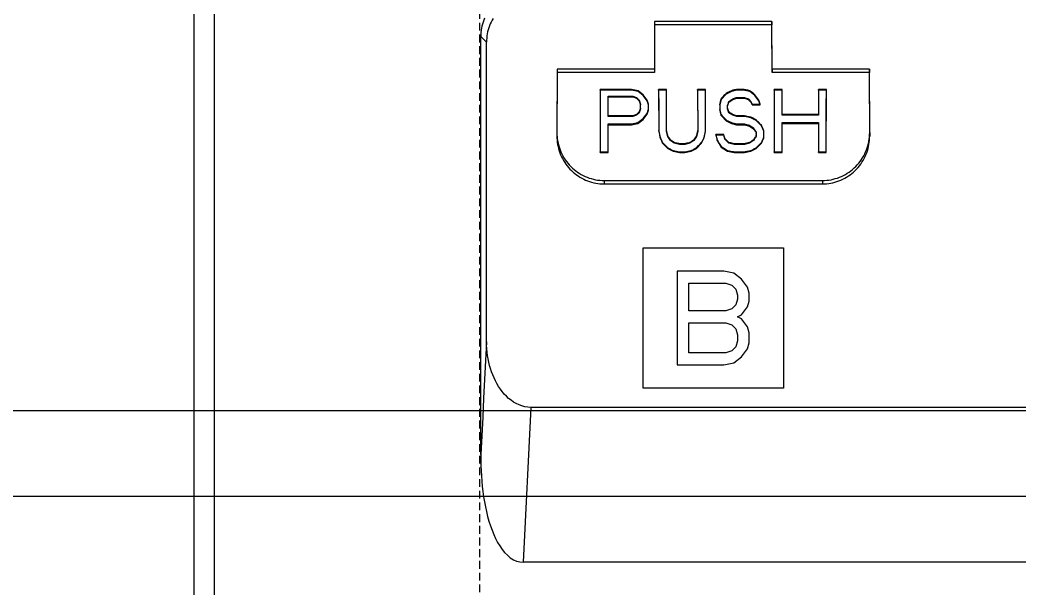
# Model space of a CAD drawing. Extents: x 0 to 226, y 0 to 690.
# Drawn here: x 83.5 to 147.6, y 407.8 to 444.2 of the extents above; entities that cross this region are included whole.
import ezdxf

# ---------------------------------------------------------------- set-up
doc = ezdxf.new("R2010")
doc.units = 0
doc.linetypes.add('DASHED', pattern=[0.75, 0.5, -0.25])
doc.layers.add('-15N-THT. THIẾT BỊ ĐÓNG MỞ', color=40, linetype='CONTINUOUS')

# ---------------------------------------------------------------- blocks, each defined once
blk = doc.blocks.new('06 - N - SC VSD ATV630D30~D45N4')
at = {"layer": '-15N-THT. THIẾT BỊ ĐÓNG MỞ', "color": 6, "linetype": 'DASHED'}
blk.add_line((0, 344.65), (0, -344.65), dxfattribs=at)
at = {"layer": '-15N-THT. THIẾT BỊ ĐÓNG MỞ'}
for p, q in [((-17, 34.535), (-17, 159.594)), ((-18.333, 122.091), (-18.333, 43.091)), ((0.223, 99.448), (0.185, 99.319)), ((0.267, 99.575), (0.223, 99.448)), ((0.316, 99.7), (0.267, 99.575)), ((0.743, 99.453), (0.687, 99.331)), ((0.804, 99.573), (0.743, 99.453)), ((0.87, 99.689), (0.804, 99.573)), ((11.234, 99.491), (11.23, 96.438)), ((11.234, 99.491), (11.234, 99.273)), ((18.766, 99.491), (11.234, 99.491)), ((18.766, 99.491), (18.766, 99.273)), ((18.77, 96.438), (18.766, 99.491)), ((0.091, 98.791), (0.082, 98.657)), ((0.105, 98.924), (0.091, 98.791)), ((0.126, 99.057), (0.105, 98.924)), ((0.152, 99.189), (0.126, 99.057)), ((0.185, 99.319), (0.152, 99.189)), ((0.521, 98.822), (0.494, 98.691)), ((0.554, 98.952), (0.521, 98.822)), ((0.593, 99.08), (0.554, 98.952)), ((0.637, 99.207), (0.593, 99.08)), ((0.687, 99.331), (0.637, 99.207)), ((11.234, 99.273), (11.23, 96.22)), ((18.766, 99.273), (11.234, 99.273)), ((18.77, 96.22), (18.766, 99.273)), ((0.082, 98.657), (0.08, 98.523)), ((0.445, 98.157), (0.08, 98.523)), ((0.08, 71.719), (0.08, 98.523)), ((0.448, 98.291), (0.445, 98.157)), ((0.445, 78.949), (0.445, 98.157)), ((0.458, 98.425), (0.448, 98.291)), ((0.473, 98.559), (0.458, 98.425)), ((0.494, 98.691), (0.473, 98.559)), ((4.979, 96.438), (4.964, 92.372)), ((4.979, 96.22), (4.964, 92.154)), ((11.23, 96.438), (4.979, 96.438)), ((4.979, 96.438), (4.979, 96.22)), ((11.23, 96.22), (4.979, 96.22)), ((11.23, 96.438), (11.23, 96.22)), ((25.021, 96.438), (18.77, 96.438)), ((18.77, 96.438), (18.77, 96.22)), ((25.021, 96.22), (18.77, 96.22)), ((25.036, 92.372), (25.021, 96.438)), ((25.021, 96.438), (25.021, 96.22)), ((25.036, 92.154), (25.021, 96.22)), ((9.751, 95.137), (7.745, 95.138)), ((7.745, 95.138), (7.749, 91.132)), ((7.745, 95.092), (7.745, 95.138)), ((9.751, 95.091), (7.745, 95.092)), ((7.745, 95.092), (7.749, 91.086)), ((10.169, 95.051), (9.751, 95.137)), ((9.751, 95.091), (9.751, 95.137)), ((10.169, 95.005), (9.751, 95.091)), ((10.503, 94.795), (10.169, 95.051)), ((10.169, 95.005), (10.169, 95.051)), ((10.503, 94.749), (10.169, 95.005)), ((12.005, 95.138), (11.495, 95.138)), ((11.495, 95.138), (11.496, 94.006)), ((11.495, 95.092), (11.495, 95.138)), ((12.005, 95.092), (11.495, 95.092)), ((11.495, 95.092), (11.498, 92.451)), ((12.002, 92.444), (12.005, 95.092)), ((12.004, 94.381), (12.005, 95.138)), ((12.005, 95.092), (12.005, 95.138)), ((14.505, 95.138), (13.995, 95.138)), ((13.995, 95.092), (13.995, 95.138)), ((13.995, 95.138), (13.998, 92.49)), ((14.505, 95.092), (13.995, 95.092)), ((13.995, 95.092), (13.998, 92.444)), ((14.502, 92.497), (14.505, 95.138)), ((14.502, 92.451), (14.505, 95.092)), ((14.505, 95.092), (14.505, 95.138)), ((16.165, 95.006), (15.83, 94.834)), ((15.926, 94.929), (15.83, 94.88)), ((15.974, 94.954), (15.926, 94.929)), ((16.022, 94.978), (15.974, 94.954)), ((16.069, 95.003), (16.022, 94.978)), ((16.165, 95.052), (16.069, 95.003)), ((16.499, 95.091), (16.165, 95.006)), ((16.213, 95.064), (16.165, 95.052)), ((16.165, 95.006), (16.165, 95.052)), ((16.26, 95.076), (16.213, 95.064)), ((16.308, 95.088), (16.26, 95.076)), ((16.356, 95.1), (16.308, 95.088)), ((16.404, 95.113), (16.356, 95.1)), ((16.499, 95.137), (16.404, 95.113)), ((16.917, 95.137), (16.499, 95.137)), ((16.499, 95.091), (16.499, 95.137)), ((16.917, 95.091), (16.499, 95.091)), ((16.977, 95.125), (16.917, 95.137)), ((16.917, 95.091), (16.917, 95.137)), ((17.336, 95.005), (16.917, 95.091)), ((17.037, 95.112), (16.977, 95.125)), ((17.096, 95.1), (17.037, 95.112)), ((17.156, 95.088), (17.096, 95.1)), ((17.216, 95.076), (17.156, 95.088)), ((17.276, 95.063), (17.216, 95.076)), ((17.336, 95.051), (17.276, 95.063)), ((17.383, 95.015), (17.336, 95.051)), ((17.336, 95.005), (17.336, 95.051)), ((17.67, 94.749), (17.336, 95.005)), ((17.431, 94.978), (17.383, 95.015)), ((17.527, 94.905), (17.431, 94.978)), ((17.575, 94.868), (17.527, 94.905)), ((19.422, 95.138), (18.912, 95.138)), ((18.912, 95.138), (18.912, 94.566)), ((18.912, 95.092), (18.912, 95.138)), ((19.422, 95.092), (18.912, 95.092)), ((18.912, 95.092), (18.915, 91.086)), ((19.421, 93.473), (19.422, 95.092)), ((19.422, 94.907), (19.422, 95.138)), ((19.422, 95.092), (19.422, 95.138)), ((19.422, 94.675), (19.422, 94.907)), ((22.255, 95.138), (21.745, 95.138)), ((21.745, 95.138), (21.745, 94.907)), ((21.745, 95.092), (21.745, 95.138)), ((22.255, 95.092), (21.745, 95.092)), ((21.745, 95.092), (21.746, 93.473)), ((21.745, 94.907), (21.745, 94.675)), ((22.251, 91.086), (22.255, 95.092)), ((22.254, 93.993), (22.255, 95.138)), ((22.255, 95.092), (22.255, 95.138)), ((8.254, 93.433), (8.255, 94.701)), ((8.254, 93.387), (8.255, 94.655)), ((8.255, 94.701), (9.833, 94.702)), ((8.255, 94.655), (8.255, 94.701)), ((8.255, 94.655), (9.833, 94.656)), ((9.833, 94.702), (10.081, 94.617)), ((9.833, 94.656), (9.833, 94.702)), ((9.833, 94.656), (10.081, 94.571)), ((10.081, 94.617), (10.246, 94.449)), ((10.081, 94.571), (10.081, 94.617)), ((10.081, 94.571), (10.246, 94.403)), ((10.246, 94.449), (10.329, 94.195)), ((10.246, 94.403), (10.246, 94.449)), ((10.246, 94.403), (10.329, 94.149)), ((10.754, 94.454), (10.503, 94.795)), ((10.503, 94.749), (10.503, 94.795)), ((10.754, 94.408), (10.503, 94.749)), ((10.754, 94.408), (10.754, 94.454)), ((10.837, 94.197), (10.754, 94.454)), ((10.837, 94.151), (10.754, 94.408)), ((12.004, 94.003), (12.004, 94.381)), ((15.496, 94.493), (15.413, 94.151)), ((15.425, 94.246), (15.413, 94.197)), ((15.436, 94.294), (15.425, 94.246)), ((15.448, 94.343), (15.436, 94.294)), ((15.46, 94.392), (15.448, 94.343)), ((15.472, 94.441), (15.46, 94.392)), ((15.484, 94.49), (15.472, 94.441)), ((15.496, 94.539), (15.484, 94.49)), ((15.83, 94.834), (15.496, 94.493)), ((15.544, 94.587), (15.496, 94.539)), ((15.496, 94.493), (15.496, 94.539)), ((15.591, 94.636), (15.544, 94.587)), ((15.639, 94.685), (15.591, 94.636)), ((15.687, 94.734), (15.639, 94.685)), ((15.735, 94.783), (15.687, 94.734)), ((15.783, 94.831), (15.735, 94.783)), ((15.83, 94.88), (15.783, 94.831)), ((15.83, 94.834), (15.83, 94.88)), ((15.921, 94.064), (16.004, 94.317)), ((15.921, 94.11), (15.968, 94.255)), ((15.968, 94.255), (15.98, 94.291)), ((15.98, 94.291), (16.004, 94.363)), ((16.004, 94.317), (16.252, 94.486)), ((16.004, 94.363), (16.039, 94.387)), ((16.004, 94.317), (16.004, 94.363)), ((16.039, 94.387), (16.146, 94.46)), ((16.146, 94.46), (16.181, 94.484)), ((16.181, 94.484), (16.252, 94.532)), ((16.252, 94.486), (16.501, 94.571)), ((16.252, 94.532), (16.288, 94.544)), ((16.252, 94.486), (16.252, 94.532)), ((16.288, 94.544), (16.323, 94.556)), ((16.323, 94.556), (16.359, 94.568)), ((16.359, 94.568), (16.43, 94.592)), ((16.43, 94.592), (16.465, 94.605)), ((16.465, 94.605), (16.501, 94.617)), ((16.501, 94.617), (16.999, 94.617)), ((16.501, 94.571), (16.501, 94.617)), ((16.501, 94.571), (16.999, 94.571)), ((16.999, 94.617), (17.106, 94.58)), ((16.999, 94.571), (16.999, 94.617)), ((16.999, 94.571), (17.248, 94.486)), ((17.106, 94.58), (17.141, 94.568)), ((17.141, 94.568), (17.212, 94.544)), ((17.212, 94.544), (17.248, 94.532)), ((17.248, 94.532), (17.271, 94.508)), ((17.248, 94.486), (17.248, 94.532)), ((17.248, 94.486), (17.413, 94.318)), ((17.271, 94.508), (17.366, 94.412)), ((17.366, 94.412), (17.389, 94.388)), ((17.389, 94.388), (17.413, 94.364)), ((17.413, 94.364), (17.461, 94.266)), ((17.413, 94.318), (17.413, 94.364)), ((17.413, 94.318), (17.461, 94.22)), ((17.461, 94.266), (17.473, 94.241)), ((17.622, 94.831), (17.575, 94.868)), ((17.67, 94.795), (17.622, 94.831)), ((17.921, 94.454), (17.67, 94.795)), ((17.67, 94.749), (17.67, 94.795)), ((17.921, 94.408), (17.67, 94.749)), ((18.006, 94.192), (17.921, 94.454)), ((17.921, 94.408), (17.921, 94.454)), ((18.006, 94.146), (17.921, 94.408)), ((18.912, 94.566), (18.913, 93.993)), ((19.421, 94.213), (19.422, 94.675)), ((21.745, 94.675), (21.745, 94.444)), ((21.745, 94.444), (21.745, 94.213)), ((10.247, 93.687), (10.082, 93.518)), ((10.247, 93.641), (10.082, 93.472)), ((10.33, 93.941), (10.247, 93.687)), ((10.33, 93.895), (10.247, 93.641)), ((10.247, 93.641), (10.247, 93.687)), ((10.329, 93.895), (10.329, 94.195)), ((10.753, 93.598), (10.837, 93.856)), ((10.753, 93.552), (10.837, 93.81)), ((10.837, 94.151), (10.837, 94.197)), ((10.837, 93.856), (10.837, 94.197)), ((10.837, 93.81), (10.837, 94.151)), ((10.837, 93.81), (10.837, 93.856)), ((11.496, 94.006), (11.496, 93.629)), ((11.496, 93.629), (11.497, 92.874)), ((12.003, 93.247), (12.004, 94.003)), ((15.413, 94.197), (15.413, 94.148)), ((15.413, 94.151), (15.413, 94.197)), ((15.413, 94.151), (15.413, 94.102)), ((15.413, 94.148), (15.413, 94.099)), ((15.413, 94.102), (15.413, 94.053)), ((15.413, 94.099), (15.413, 94.05)), ((15.413, 94.053), (15.413, 94.004)), ((15.413, 94.05), (15.413, 94.002)), ((15.413, 94.004), (15.413, 93.956)), ((15.413, 94.002), (15.413, 93.953)), ((15.413, 93.956), (15.413, 93.907)), ((15.413, 93.953), (15.413, 93.904)), ((15.413, 93.907), (15.413, 93.858)), ((15.413, 93.904), (15.413, 93.855)), ((15.413, 93.858), (15.413, 93.809)), ((15.413, 93.855), (15.425, 93.807)), ((15.413, 93.809), (15.413, 93.855)), ((15.413, 93.809), (15.425, 93.761)), ((15.425, 93.807), (15.437, 93.758)), ((15.425, 93.761), (15.437, 93.712)), ((15.437, 93.758), (15.449, 93.709)), ((15.437, 93.712), (15.449, 93.663)), ((15.449, 93.709), (15.461, 93.66)), ((15.449, 93.663), (15.461, 93.614)), ((15.461, 93.66), (15.473, 93.611)), ((15.461, 93.614), (15.473, 93.565)), ((15.473, 93.611), (15.485, 93.562)), ((15.92, 94.038), (15.921, 94.062)), ((15.92, 94.013), (15.92, 94.038)), ((15.92, 93.992), (15.921, 94.016)), ((15.92, 93.989), (15.92, 94.013)), ((15.92, 93.967), (15.92, 93.992)), ((15.92, 93.965), (15.92, 93.989)), ((15.92, 93.943), (15.92, 93.967)), ((15.92, 93.941), (15.92, 93.965)), ((15.92, 93.919), (15.92, 93.943)), ((15.932, 93.905), (15.92, 93.941)), ((15.92, 93.895), (15.92, 93.941)), ((15.92, 93.895), (15.92, 93.919)), ((16.003, 93.642), (15.92, 93.895)), ((15.921, 94.086), (15.921, 94.11)), ((15.921, 94.064), (15.921, 94.11)), ((15.921, 94.062), (15.921, 94.086)), ((15.921, 94.04), (15.921, 94.064)), ((15.921, 94.016), (15.921, 94.04)), ((15.944, 93.868), (15.932, 93.905)), ((15.956, 93.832), (15.944, 93.868)), ((15.968, 93.796), (15.956, 93.832)), ((15.979, 93.76), (15.968, 93.796)), ((15.991, 93.724), (15.979, 93.76)), ((16.003, 93.688), (15.991, 93.724)), ((16.038, 93.664), (16.003, 93.688)), ((16.003, 93.642), (16.003, 93.688)), ((16.251, 93.472), (16.003, 93.642)), ((16.074, 93.639), (16.038, 93.664)), ((16.109, 93.615), (16.074, 93.639)), ((16.145, 93.591), (16.109, 93.615)), ((17.461, 94.22), (17.473, 94.195)), ((17.473, 94.241), (17.485, 94.217)), ((17.473, 94.195), (17.485, 94.171)), ((17.485, 94.217), (17.497, 94.192)), ((17.485, 94.171), (17.497, 94.146)), ((17.497, 94.192), (18.006, 94.192)), ((17.497, 94.146), (17.497, 94.192)), ((17.497, 94.146), (18.006, 94.146)), ((18.006, 94.146), (18.006, 94.192)), ((18.913, 93.993), (18.913, 93.421)), ((19.421, 93.981), (19.421, 94.213)), ((19.421, 93.75), (19.421, 93.981)), ((19.421, 93.519), (19.421, 93.75)), ((21.745, 94.213), (21.746, 93.981)), ((21.746, 93.981), (21.746, 93.75)), ((21.746, 93.75), (21.746, 93.519)), ((22.253, 93.421), (22.254, 93.993)), ((9.833, 93.433), (8.254, 93.433)), ((8.254, 93.387), (8.254, 93.433)), ((9.833, 93.387), (8.254, 93.387)), ((9.75, 92.917), (10.168, 93.003)), ((10.082, 93.518), (9.833, 93.433)), ((10.082, 93.472), (9.833, 93.387)), ((9.833, 93.387), (9.833, 93.433)), ((10.082, 93.472), (10.082, 93.518)), ((10.168, 93.003), (10.502, 93.258)), ((10.168, 92.957), (10.502, 93.212)), ((10.168, 92.957), (10.168, 93.003)), ((10.502, 93.258), (10.753, 93.598)), ((10.502, 93.212), (10.753, 93.552)), ((10.502, 93.212), (10.502, 93.258)), ((10.753, 93.552), (10.753, 93.598)), ((12.003, 92.869), (12.003, 93.247)), ((15.473, 93.565), (15.485, 93.516)), ((15.485, 93.562), (15.497, 93.514)), ((15.485, 93.516), (15.497, 93.468)), ((15.497, 93.514), (15.545, 93.465)), ((15.497, 93.468), (15.497, 93.514)), ((15.497, 93.468), (15.832, 93.127)), ((15.545, 93.465), (15.593, 93.416)), ((15.593, 93.416), (15.64, 93.368)), ((15.64, 93.368), (15.688, 93.319)), ((15.688, 93.319), (15.736, 93.27)), ((15.736, 93.27), (15.784, 93.222)), ((15.784, 93.222), (15.832, 93.173)), ((15.832, 93.173), (15.879, 93.149)), ((15.832, 93.127), (15.832, 93.173)), ((15.832, 93.127), (16.166, 92.956)), ((15.879, 93.149), (15.927, 93.124)), ((15.927, 93.124), (15.975, 93.1)), ((15.975, 93.1), (16.023, 93.076)), ((16.023, 93.076), (16.07, 93.051)), ((16.07, 93.051), (16.118, 93.027)), ((16.118, 93.027), (16.166, 93.002)), ((16.216, 93.542), (16.145, 93.591)), ((16.166, 93.002), (16.261, 92.978)), ((16.166, 92.956), (16.166, 93.002)), ((16.251, 93.518), (16.216, 93.542)), ((16.287, 93.506), (16.251, 93.518)), ((16.251, 93.472), (16.251, 93.518)), ((16.501, 93.387), (16.251, 93.472)), ((16.261, 92.978), (16.309, 92.966)), ((16.323, 93.494), (16.287, 93.506)), ((16.309, 92.966), (16.357, 92.954)), ((16.358, 93.482), (16.323, 93.494)), ((16.394, 93.47), (16.358, 93.482)), ((16.429, 93.458), (16.394, 93.47)), ((16.465, 93.445), (16.429, 93.458)), ((16.501, 93.433), (16.465, 93.445)), ((16.572, 93.433), (16.501, 93.433)), ((16.501, 93.387), (16.501, 93.433)), ((17, 93.387), (16.501, 93.387)), ((16.643, 93.433), (16.572, 93.433)), ((16.715, 93.433), (16.643, 93.433)), ((16.786, 93.433), (16.715, 93.433)), ((16.929, 93.433), (16.786, 93.433)), ((17, 93.433), (16.929, 93.433)), ((17.06, 93.42), (17, 93.433)), ((17, 93.387), (17, 93.433)), ((17.418, 93.301), (17, 93.387)), ((17.12, 93.408), (17.06, 93.42)), ((17.179, 93.396), (17.12, 93.408)), ((17.239, 93.384), (17.179, 93.396)), ((17.298, 93.372), (17.239, 93.384)), ((17.358, 93.36), (17.298, 93.372)), ((17.418, 93.347), (17.358, 93.36)), ((17.465, 93.323), (17.418, 93.347)), ((17.418, 93.301), (17.418, 93.347)), ((17.752, 93.13), (17.418, 93.301)), ((17.752, 93.176), (17.465, 93.323)), ((17.799, 93.128), (17.752, 93.176)), ((17.752, 93.13), (17.752, 93.176)), ((18.085, 92.79), (17.752, 93.13)), ((17.847, 93.079), (17.799, 93.128)), ((17.895, 93.03), (17.847, 93.079)), ((17.942, 92.982), (17.895, 93.03)), ((17.99, 92.933), (17.942, 92.982)), ((18.913, 93.421), (18.915, 91.704)), ((19.418, 91.132), (19.419, 93.002)), ((19.419, 93.002), (21.748, 93.002)), ((19.419, 92.956), (19.419, 93.002)), ((21.746, 93.519), (19.421, 93.519)), ((19.421, 93.473), (19.421, 93.519)), ((21.746, 93.473), (19.421, 93.473)), ((21.746, 93.473), (21.746, 93.519)), ((21.748, 92.956), (21.748, 93.002)), ((21.748, 93.002), (21.749, 91.132)), ((22.252, 91.704), (22.253, 93.421)), ((4.964, 92.372), (4.964, 92.371)), ((4.964, 92.372), (4.964, 92.154)), ((4.964, 92.371), (4.964, 92.369)), ((4.964, 92.369), (4.964, 92.368)), ((4.964, 92.368), (4.964, 92.367)), ((4.964, 92.367), (4.964, 92.366)), ((4.964, 92.366), (4.964, 92.364)), ((4.964, 92.364), (4.967, 92.221)), ((4.964, 92.364), (4.964, 92.146)), ((8.251, 91.132), (8.252, 92.917)), ((8.251, 91.086), (8.252, 92.871)), ((8.252, 92.917), (9.75, 92.917)), ((8.252, 92.871), (8.252, 92.917)), ((8.252, 92.871), (9.75, 92.871)), ((9.75, 92.871), (10.168, 92.957)), ((9.75, 92.871), (9.75, 92.917)), ((11.497, 92.874), (11.498, 92.497)), ((11.498, 92.497), (11.51, 92.435)), ((11.498, 92.451), (11.498, 92.497)), ((11.498, 92.451), (11.582, 92.021)), ((11.51, 92.435), (11.522, 92.374)), ((11.522, 92.374), (11.546, 92.251)), ((12.002, 92.49), (12.003, 92.869)), ((12.014, 92.442), (12.002, 92.49)), ((12.002, 92.444), (12.002, 92.49)), ((12.085, 92.108), (12.002, 92.444)), ((12.026, 92.394), (12.014, 92.442)), ((12.038, 92.346), (12.026, 92.394)), ((12.049, 92.298), (12.038, 92.346)), ((13.998, 92.444), (13.915, 92.108)), ((13.962, 92.346), (13.951, 92.298)), ((13.974, 92.394), (13.962, 92.346)), ((13.986, 92.442), (13.974, 92.394)), ((13.998, 92.49), (13.986, 92.442)), ((13.998, 92.444), (13.998, 92.49)), ((14.418, 92.021), (14.502, 92.451)), ((14.454, 92.251), (14.478, 92.374)), ((14.478, 92.374), (14.49, 92.435)), ((14.49, 92.435), (14.502, 92.497)), ((14.502, 92.451), (14.502, 92.497)), ((16.166, 92.956), (16.5, 92.871)), ((16.357, 92.954), (16.404, 92.942)), ((16.404, 92.942), (16.452, 92.929)), ((16.452, 92.929), (16.5, 92.917)), ((16.5, 92.917), (16.571, 92.917)), ((16.5, 92.871), (16.5, 92.917)), ((16.5, 92.871), (17, 92.871)), ((16.571, 92.917), (16.643, 92.917)), ((16.643, 92.917), (16.714, 92.917)), ((16.714, 92.917), (16.785, 92.917)), ((16.785, 92.917), (17, 92.917)), ((17, 92.917), (17.047, 92.905)), ((17, 92.871), (17, 92.917)), ((17, 92.871), (17.332, 92.786)), ((17.047, 92.905), (17.095, 92.892)), ((17.095, 92.892), (17.142, 92.88)), ((17.142, 92.88), (17.19, 92.868)), ((17.19, 92.868), (17.237, 92.856)), ((17.237, 92.856), (17.285, 92.844)), ((17.285, 92.844), (17.332, 92.832)), ((17.332, 92.832), (17.368, 92.808)), ((17.332, 92.786), (17.332, 92.832)), ((17.332, 92.786), (17.582, 92.616)), ((17.368, 92.808), (17.404, 92.783)), ((17.404, 92.783), (17.439, 92.759)), ((17.439, 92.759), (17.475, 92.735)), ((17.475, 92.735), (17.511, 92.711)), ((17.511, 92.711), (17.546, 92.687)), ((17.546, 92.687), (17.582, 92.662)), ((17.582, 92.662), (17.606, 92.626)), ((17.582, 92.616), (17.582, 92.662)), ((17.582, 92.616), (17.748, 92.362)), ((17.606, 92.626), (17.629, 92.59)), ((17.629, 92.59), (17.653, 92.553)), ((17.653, 92.553), (17.677, 92.517)), ((17.677, 92.517), (17.701, 92.481)), ((17.701, 92.481), (17.725, 92.444)), ((17.725, 92.444), (17.748, 92.408)), ((17.748, 92.408), (17.748, 92.374)), ((17.748, 92.362), (17.748, 92.408)), ((17.748, 92.374), (17.748, 92.34)), ((17.748, 92.362), (17.748, 92.328)), ((17.748, 92.34), (17.748, 92.306)), ((17.748, 92.328), (17.748, 92.294)), ((18.038, 92.884), (17.99, 92.933)), ((18.085, 92.836), (18.038, 92.884)), ((18.109, 92.787), (18.085, 92.836)), ((18.085, 92.79), (18.085, 92.836)), ((18.252, 92.45), (18.085, 92.79)), ((18.133, 92.738), (18.109, 92.787)), ((18.157, 92.69), (18.133, 92.738)), ((18.18, 92.641), (18.157, 92.69)), ((18.204, 92.593), (18.18, 92.641)), ((18.228, 92.544), (18.204, 92.593)), ((18.252, 92.496), (18.228, 92.544)), ((18.251, 92.021), (18.252, 92.45)), ((18.252, 92.251), (18.252, 92.496)), ((18.252, 92.45), (18.252, 92.496)), ((19.418, 91.086), (19.419, 92.956)), ((19.419, 92.956), (21.748, 92.956)), ((21.748, 92.956), (21.749, 91.086)), ((25.033, 92.221), (25.036, 92.364)), ((25.036, 92.371), (25.036, 92.372)), ((25.036, 92.372), (25.036, 92.154)), ((25.036, 92.367), (25.036, 92.371)), ((25.036, 92.366), (25.036, 92.367)), ((25.036, 92.364), (25.036, 92.366)), ((25.036, 92.364), (25.036, 92.146)), ((4.964, 92.154), (4.967, 92.015)), ((4.967, 92.221), (4.977, 92.079)), ((4.967, 92.015), (4.975, 91.877)), ((4.975, 91.877), (4.99, 91.74)), ((4.977, 92.079), (4.992, 91.939)), ((4.99, 91.74), (5.011, 91.604)), ((4.992, 91.939), (5.015, 91.799)), ((5.015, 91.799), (5.044, 91.662)), ((11.546, 92.251), (11.558, 92.189)), ((11.558, 92.189), (11.57, 92.128)), ((11.57, 92.128), (11.582, 92.067)), ((11.582, 92.067), (11.606, 92.018)), ((11.582, 92.021), (11.582, 92.067)), ((11.582, 92.021), (11.749, 91.681)), ((11.606, 92.018), (11.63, 91.97)), ((11.63, 91.97), (11.678, 91.873)), ((11.678, 91.873), (11.702, 91.824)), ((11.702, 91.824), (11.725, 91.776)), ((11.725, 91.776), (11.749, 91.727)), ((11.749, 91.727), (11.892, 91.582)), ((11.749, 91.681), (11.749, 91.727)), ((11.749, 91.681), (12.083, 91.342)), ((12.061, 92.25), (12.049, 92.298)), ((12.073, 92.202), (12.061, 92.25)), ((12.085, 92.154), (12.073, 92.202)), ((12.108, 92.118), (12.085, 92.154)), ((12.085, 92.108), (12.085, 92.154)), ((12.251, 91.853), (12.085, 92.108)), ((12.132, 92.081), (12.108, 92.118)), ((12.18, 92.008), (12.132, 92.081)), ((12.203, 91.972), (12.18, 92.008)), ((12.227, 91.936), (12.203, 91.972)), ((12.251, 91.899), (12.227, 91.936)), ((12.286, 91.875), (12.251, 91.899)), ((12.251, 91.853), (12.251, 91.899)), ((12.5, 91.683), (12.251, 91.853)), ((12.322, 91.851), (12.286, 91.875)), ((12.358, 91.826), (12.322, 91.851)), ((12.393, 91.802), (12.358, 91.826)), ((12.429, 91.778), (12.393, 91.802)), ((12.5, 91.729), (12.429, 91.778)), ((12.548, 91.717), (12.5, 91.729)), ((12.5, 91.683), (12.5, 91.729)), ((12.833, 91.598), (12.5, 91.683)), ((12.643, 91.692), (12.548, 91.717)), ((12.691, 91.68), (12.643, 91.692)), ((12.786, 91.656), (12.691, 91.68)), ((13.5, 91.683), (13.167, 91.598)), ((13.309, 91.68), (13.214, 91.656)), ((13.357, 91.692), (13.309, 91.68)), ((13.452, 91.717), (13.357, 91.692)), ((13.5, 91.729), (13.452, 91.717)), ((13.749, 91.853), (13.5, 91.683)), ((13.571, 91.778), (13.5, 91.729)), ((13.5, 91.683), (13.5, 91.729)), ((13.607, 91.802), (13.571, 91.778)), ((13.642, 91.826), (13.607, 91.802)), ((13.678, 91.851), (13.642, 91.826)), ((13.714, 91.875), (13.678, 91.851)), ((13.749, 91.899), (13.714, 91.875)), ((13.915, 92.108), (13.749, 91.853)), ((13.773, 91.936), (13.749, 91.899)), ((13.749, 91.853), (13.749, 91.899)), ((13.797, 91.972), (13.773, 91.936)), ((13.82, 92.008), (13.797, 91.972)), ((13.868, 92.081), (13.82, 92.008)), ((13.892, 92.118), (13.868, 92.081)), ((13.915, 92.154), (13.892, 92.118)), ((13.927, 92.202), (13.915, 92.154)), ((13.915, 92.108), (13.915, 92.154)), ((13.917, 91.342), (14.251, 91.681)), ((13.939, 92.25), (13.927, 92.202)), ((13.951, 92.298), (13.939, 92.25)), ((14.108, 91.582), (14.251, 91.727)), ((14.251, 91.681), (14.418, 92.021)), ((14.251, 91.727), (14.275, 91.776)), ((14.251, 91.681), (14.251, 91.727)), ((14.275, 91.776), (14.298, 91.824)), ((14.298, 91.824), (14.322, 91.873)), ((14.322, 91.873), (14.394, 92.018)), ((14.394, 92.018), (14.418, 92.067)), ((14.418, 92.067), (14.43, 92.128)), ((14.418, 92.021), (14.418, 92.067)), ((14.43, 92.128), (14.442, 92.189)), ((14.442, 92.189), (14.454, 92.251)), ((15.236, 92.239), (15.164, 92.239)), ((15.164, 92.239), (15.176, 92.191)), ((15.164, 92.193), (15.164, 92.239)), ((15.668, 92.193), (15.164, 92.193)), ((15.164, 92.193), (15.249, 91.853)), ((15.176, 92.191), (15.188, 92.142)), ((15.188, 92.142), (15.213, 92.045)), ((15.213, 92.045), (15.225, 91.996)), ((15.225, 91.996), (15.249, 91.899)), ((15.524, 92.239), (15.236, 92.239)), ((15.249, 91.899), (15.356, 91.716)), ((15.249, 91.853), (15.249, 91.899)), ((15.249, 91.853), (15.5, 91.425)), ((15.356, 91.716), (15.392, 91.655)), ((15.596, 92.239), (15.524, 92.239)), ((15.668, 92.239), (15.596, 92.239)), ((15.692, 92.166), (15.668, 92.239)), ((15.668, 92.193), (15.668, 92.239)), ((15.751, 91.938), (15.668, 92.193)), ((15.704, 92.13), (15.692, 92.166)), ((15.715, 92.093), (15.704, 92.13)), ((15.727, 92.057), (15.715, 92.093)), ((15.739, 92.02), (15.727, 92.057)), ((15.751, 91.984), (15.739, 92.02)), ((15.787, 91.947), (15.751, 91.984)), ((15.751, 91.938), (15.751, 91.984)), ((16, 91.683), (15.751, 91.938)), ((15.822, 91.911), (15.787, 91.947)), ((15.858, 91.875), (15.822, 91.911)), ((15.894, 91.838), (15.858, 91.875)), ((15.965, 91.766), (15.894, 91.838)), ((16, 91.729), (15.965, 91.766)), ((16.048, 91.717), (16, 91.729)), ((16, 91.683), (16, 91.729)), ((16.333, 91.598), (16, 91.683)), ((16.096, 91.705), (16.048, 91.717)), ((16.143, 91.693), (16.096, 91.705)), ((16.191, 91.68), (16.143, 91.693)), ((16.238, 91.668), (16.191, 91.68)), ((17.333, 91.683), (17, 91.598)), ((17.143, 91.68), (17.095, 91.668)), ((17.19, 91.692), (17.143, 91.68)), ((17.238, 91.705), (17.19, 91.692)), ((17.285, 91.717), (17.238, 91.705)), ((17.333, 91.729), (17.285, 91.717)), ((17.583, 91.853), (17.333, 91.683)), ((17.369, 91.753), (17.333, 91.729)), ((17.333, 91.683), (17.333, 91.729)), ((17.404, 91.778), (17.369, 91.753)), ((17.44, 91.802), (17.404, 91.778)), ((17.476, 91.826), (17.44, 91.802)), ((17.511, 91.851), (17.476, 91.826)), ((17.547, 91.875), (17.511, 91.851)), ((17.583, 91.899), (17.547, 91.875)), ((17.63, 91.972), (17.583, 91.899)), ((17.63, 91.926), (17.583, 91.853)), ((17.583, 91.853), (17.583, 91.899)), ((17.654, 92.008), (17.63, 91.972)), ((17.654, 91.962), (17.63, 91.926)), ((17.677, 92.045), (17.654, 92.008)), ((17.677, 91.999), (17.654, 91.962)), ((17.701, 92.081), (17.677, 92.045)), ((17.701, 92.035), (17.677, 91.999)), ((17.725, 92.117), (17.701, 92.081)), ((17.725, 92.071), (17.701, 92.035)), ((17.748, 92.154), (17.725, 92.117)), ((17.748, 92.108), (17.725, 92.071)), ((17.748, 92.269), (17.748, 92.315)), ((17.748, 92.306), (17.748, 92.272)), ((17.748, 92.294), (17.748, 92.26)), ((17.748, 92.272), (17.748, 92.238)), ((17.748, 92.26), (17.748, 92.226)), ((17.748, 92.238), (17.748, 92.204)), ((17.748, 92.226), (17.748, 92.192)), ((17.748, 92.204), (17.748, 92.196)), ((17.748, 92.158), (17.748, 92.204)), ((17.748, 92.196), (17.748, 92.187)), ((17.748, 92.192), (17.748, 92.158)), ((17.748, 92.187), (17.748, 92.179)), ((17.748, 92.179), (17.749, 92.17)), ((17.749, 92.162), (17.748, 92.154)), ((17.748, 92.158), (17.748, 92.15)), ((17.748, 92.108), (17.748, 92.154)), ((17.748, 92.15), (17.748, 92.141)), ((17.748, 92.141), (17.748, 92.133)), ((17.748, 92.133), (17.749, 92.124)), ((17.749, 92.116), (17.748, 92.108)), ((17.749, 92.17), (17.749, 92.162)), ((17.749, 92.124), (17.749, 92.116)), ((17.75, 91.388), (18.084, 91.727)), ((17.75, 91.342), (18.084, 91.681)), ((18.084, 91.681), (18.251, 92.021)), ((18.084, 91.727), (18.108, 91.776)), ((18.084, 91.681), (18.084, 91.727)), ((18.108, 91.776), (18.132, 91.824)), ((18.132, 91.824), (18.156, 91.873)), ((18.156, 91.873), (18.18, 91.921)), ((18.18, 91.921), (18.204, 91.97)), ((18.204, 91.97), (18.227, 92.018)), ((18.227, 92.018), (18.251, 92.067)), ((18.251, 92.189), (18.252, 92.251)), ((18.251, 92.067), (18.251, 92.189)), ((18.251, 92.021), (18.251, 92.067)), ((18.915, 91.704), (18.915, 91.132)), ((22.251, 91.132), (22.252, 91.704)), ((24.956, 91.662), (24.985, 91.8)), ((24.985, 91.8), (25.008, 91.939)), ((24.989, 91.605), (25.01, 91.74)), ((25.008, 91.939), (25.024, 92.08)), ((25.01, 91.74), (25.025, 91.877)), ((25.024, 92.08), (25.033, 92.221)), ((25.025, 91.877), (25.033, 92.015)), ((25.033, 92.015), (25.036, 92.154)), ((5.011, 91.604), (5.038, 91.469)), ((5.038, 91.469), (5.071, 91.336)), ((5.044, 91.662), (5.079, 91.525)), ((5.071, 91.336), (5.11, 91.205)), ((5.079, 91.525), (5.121, 91.39)), ((5.11, 91.205), (5.155, 91.075)), ((5.121, 91.39), (5.169, 91.257)), ((5.155, 91.075), (5.206, 90.947)), ((5.169, 91.257), (5.223, 91.126)), ((5.223, 91.126), (5.282, 90.997)), ((7.749, 91.132), (8.251, 91.132)), ((7.749, 91.086), (7.749, 91.132)), ((7.749, 91.086), (8.251, 91.086)), ((8.251, 91.086), (8.251, 91.132)), ((11.892, 91.582), (11.94, 91.533)), ((11.94, 91.533), (12.083, 91.388)), ((12.083, 91.388), (12.131, 91.363)), ((12.083, 91.342), (12.083, 91.388)), ((12.083, 91.342), (12.417, 91.171)), ((12.131, 91.363), (12.178, 91.339)), ((12.178, 91.339), (12.226, 91.315)), ((12.226, 91.315), (12.274, 91.29)), ((12.274, 91.29), (12.321, 91.266)), ((12.321, 91.266), (12.369, 91.242)), ((12.369, 91.242), (12.417, 91.217)), ((12.417, 91.217), (12.476, 91.205)), ((12.417, 91.171), (12.417, 91.217)), ((12.417, 91.171), (12.833, 91.086)), ((12.476, 91.205), (12.536, 91.193)), ((12.536, 91.193), (12.833, 91.132)), ((12.833, 91.644), (12.786, 91.656)), ((13.167, 91.644), (12.833, 91.644)), ((12.833, 91.598), (12.833, 91.644)), ((13.167, 91.598), (12.833, 91.598)), ((12.833, 91.132), (13.167, 91.132)), ((12.833, 91.086), (12.833, 91.132)), ((12.833, 91.086), (13.167, 91.086)), ((13.214, 91.656), (13.167, 91.644)), ((13.167, 91.598), (13.167, 91.644)), ((13.167, 91.132), (13.464, 91.193)), ((13.167, 91.086), (13.583, 91.171)), ((13.167, 91.086), (13.167, 91.132)), ((13.464, 91.193), (13.524, 91.205)), ((13.524, 91.205), (13.583, 91.217)), ((13.583, 91.171), (13.917, 91.342)), ((13.583, 91.217), (13.631, 91.242)), ((13.583, 91.171), (13.583, 91.217)), ((13.631, 91.242), (13.679, 91.266)), ((13.679, 91.266), (13.726, 91.29)), ((13.726, 91.29), (13.774, 91.315)), ((13.774, 91.315), (13.822, 91.339)), ((13.822, 91.339), (13.869, 91.363)), ((13.869, 91.363), (13.917, 91.388)), ((13.917, 91.388), (14.06, 91.533)), ((13.917, 91.342), (13.917, 91.388)), ((14.06, 91.533), (14.108, 91.582)), ((15.392, 91.655), (15.428, 91.593)), ((15.428, 91.593), (15.5, 91.471)), ((15.5, 91.471), (15.619, 91.399)), ((15.5, 91.425), (15.5, 91.471)), ((15.5, 91.425), (15.917, 91.172)), ((15.619, 91.399), (15.678, 91.363)), ((15.678, 91.363), (15.857, 91.254)), ((15.857, 91.254), (15.917, 91.218)), ((15.917, 91.218), (15.976, 91.206)), ((15.917, 91.172), (15.917, 91.218)), ((15.917, 91.172), (16.333, 91.086)), ((15.976, 91.206), (16.036, 91.193)), ((16.036, 91.193), (16.214, 91.157)), ((16.214, 91.157), (16.274, 91.145)), ((16.286, 91.656), (16.238, 91.668)), ((16.274, 91.145), (16.333, 91.132)), ((16.333, 91.644), (16.286, 91.656)), ((17, 91.644), (16.333, 91.644)), ((16.333, 91.598), (16.333, 91.644)), ((17, 91.598), (16.333, 91.598)), ((16.333, 91.132), (17, 91.132)), ((16.333, 91.086), (16.333, 91.132)), ((16.333, 91.086), (17, 91.086)), ((17.047, 91.656), (17, 91.644)), ((17, 91.598), (17, 91.644)), ((17, 91.086), (17.417, 91.171)), ((17, 91.132), (17.06, 91.145)), ((17, 91.086), (17, 91.132)), ((17.095, 91.668), (17.047, 91.656)), ((17.06, 91.145), (17.119, 91.157)), ((17.119, 91.157), (17.179, 91.169)), ((17.179, 91.169), (17.238, 91.181)), ((17.238, 91.181), (17.298, 91.193)), ((17.298, 91.193), (17.357, 91.205)), ((17.357, 91.205), (17.417, 91.217)), ((17.417, 91.171), (17.75, 91.342)), ((17.417, 91.217), (17.464, 91.242)), ((17.417, 91.171), (17.417, 91.217)), ((17.464, 91.242), (17.512, 91.266)), ((17.512, 91.266), (17.56, 91.29)), ((17.56, 91.29), (17.607, 91.315)), ((17.607, 91.315), (17.655, 91.339)), ((17.655, 91.339), (17.703, 91.363)), ((17.703, 91.363), (17.75, 91.388)), ((17.75, 91.342), (17.75, 91.388)), ((18.915, 91.132), (19.418, 91.132)), ((18.915, 91.086), (18.915, 91.132)), ((18.915, 91.086), (19.418, 91.086)), ((19.418, 91.086), (19.418, 91.132)), ((21.749, 91.086), (21.749, 91.132)), ((21.749, 91.132), (22.251, 91.132)), ((21.749, 91.086), (22.251, 91.086)), ((22.251, 91.086), (22.251, 91.132)), ((24.718, 90.999), (24.778, 91.128)), ((24.778, 91.128), (24.832, 91.259)), ((24.795, 90.948), (24.845, 91.076)), ((24.832, 91.259), (24.88, 91.392)), ((24.845, 91.076), (24.89, 91.206)), ((24.88, 91.392), (24.921, 91.526)), ((24.89, 91.206), (24.929, 91.338)), ((24.921, 91.526), (24.956, 91.662)), ((24.929, 91.338), (24.962, 91.47)), ((24.962, 91.47), (24.989, 91.605)), ((5.206, 90.947), (5.262, 90.821)), ((5.262, 90.821), (5.324, 90.697)), ((5.282, 90.997), (5.348, 90.871)), ((5.324, 90.697), (5.392, 90.576)), ((5.348, 90.871), (5.419, 90.748)), ((5.392, 90.576), (5.464, 90.458)), ((5.419, 90.748), (5.496, 90.628)), ((5.464, 90.458), (5.542, 90.344)), ((5.496, 90.628), (5.578, 90.512)), ((5.578, 90.512), (5.665, 90.401)), ((5.665, 90.401), (5.758, 90.293)), ((24.244, 90.296), (24.337, 90.403)), ((24.337, 90.403), (24.424, 90.515)), ((24.424, 90.515), (24.506, 90.631)), ((24.46, 90.346), (24.537, 90.461)), ((24.506, 90.631), (24.582, 90.75)), ((24.537, 90.461), (24.61, 90.578)), ((24.582, 90.75), (24.653, 90.873)), ((24.61, 90.578), (24.677, 90.699)), ((24.653, 90.873), (24.718, 90.999)), ((24.677, 90.699), (24.738, 90.822)), ((24.738, 90.822), (24.795, 90.948)), ((5.542, 90.344), (5.625, 90.233)), ((5.625, 90.233), (5.712, 90.127)), ((5.712, 90.127), (5.804, 90.025)), ((5.758, 90.293), (5.855, 90.191)), ((5.804, 90.025), (5.901, 89.927)), ((5.855, 90.191), (5.956, 90.093)), ((5.901, 89.927), (6.001, 89.834)), ((5.956, 90.093), (6.062, 90.001)), ((6.001, 89.834), (6.106, 89.746)), ((6.062, 90.001), (6.172, 89.913)), ((6.172, 89.913), (6.286, 89.831)), ((6.286, 89.831), (6.403, 89.753)), ((23.597, 89.753), (23.715, 89.831)), ((23.715, 89.831), (23.829, 89.914)), ((23.829, 89.914), (23.939, 90.002)), ((23.895, 89.747), (24, 89.836)), ((23.939, 90.002), (24.045, 90.095)), ((24, 89.836), (24.101, 89.929)), ((24.045, 90.095), (24.147, 90.193)), ((24.101, 89.929), (24.198, 90.027)), ((24.147, 90.193), (24.244, 90.296)), ((24.198, 90.027), (24.29, 90.129)), ((24.29, 90.129), (24.377, 90.236)), ((24.377, 90.236), (24.46, 90.346)), ((6.106, 89.746), (6.214, 89.663)), ((6.214, 89.663), (6.327, 89.585)), ((6.327, 89.585), (6.442, 89.512)), ((6.403, 89.753), (6.525, 89.682)), ((6.442, 89.512), (6.561, 89.443)), ((6.525, 89.682), (6.649, 89.616)), ((6.561, 89.443), (6.683, 89.381)), ((6.649, 89.616), (6.776, 89.555)), ((6.683, 89.381), (6.807, 89.324)), ((6.776, 89.555), (6.906, 89.501)), ((6.807, 89.324), (6.934, 89.272)), ((6.906, 89.501), (7.037, 89.453)), ((6.934, 89.272), (7.062, 89.226)), ((7.037, 89.453), (7.17, 89.411)), ((7.062, 89.226), (7.192, 89.186)), ((7.17, 89.411), (7.305, 89.375)), ((7.192, 89.186), (7.324, 89.153)), ((7.305, 89.375), (7.442, 89.346)), ((7.324, 89.153), (7.456, 89.125)), ((7.442, 89.346), (7.579, 89.323)), ((7.456, 89.125), (7.59, 89.104)), ((7.579, 89.323), (7.718, 89.307)), ((7.718, 89.307), (7.859, 89.298)), ((7.859, 89.298), (8, 89.294)), ((8, 89.294), (22, 89.294)), ((8, 89.294), (8, 89.076)), ((22, 89.294), (22.141, 89.298)), ((22, 89.294), (22, 89.076)), ((22.141, 89.298), (22.282, 89.307)), ((22.282, 89.307), (22.421, 89.323)), ((22.409, 89.104), (22.543, 89.125)), ((22.421, 89.323), (22.558, 89.346)), ((22.543, 89.125), (22.676, 89.153)), ((22.558, 89.346), (22.695, 89.375)), ((22.676, 89.153), (22.808, 89.186)), ((22.695, 89.375), (22.829, 89.411)), ((22.808, 89.186), (22.937, 89.226)), ((22.829, 89.411), (22.962, 89.453)), ((22.937, 89.226), (23.066, 89.272)), ((22.962, 89.453), (23.094, 89.501)), ((23.066, 89.272), (23.192, 89.323)), ((23.094, 89.501), (23.223, 89.555)), ((23.192, 89.323), (23.316, 89.381)), ((23.223, 89.555), (23.35, 89.615)), ((23.316, 89.381), (23.438, 89.443)), ((23.35, 89.615), (23.475, 89.682)), ((23.438, 89.443), (23.558, 89.511)), ((23.475, 89.682), (23.597, 89.753)), ((23.558, 89.511), (23.674, 89.585)), ((23.674, 89.585), (23.786, 89.664)), ((23.786, 89.664), (23.895, 89.747)), ((7.59, 89.104), (7.726, 89.088)), ((7.726, 89.088), (7.862, 89.079)), ((7.862, 89.079), (8, 89.076)), ((8, 89.076), (22, 89.076)), ((22, 89.076), (22.138, 89.079)), ((22.138, 89.079), (22.274, 89.088)), ((22.274, 89.088), (22.409, 89.104)), ((10.5, 84.983), (19.5, 84.983)), ((10.5, 84.983), (10.5, 84.983)), ((10.5, 75.983), (10.5, 84.983)), ((19.5, 84.983), (19.5, 75.983)), ((19.5, 84.983), (19.5, 84.983)), ((15.687, 83.483), (12.687, 83.483)), ((12.687, 83.483), (12.687, 77.483)), ((12.687, 83.483), (12.687, 83.483)), ((16.312, 83.356), (15.687, 83.483)), ((15.687, 83.483), (15.687, 83.483)), ((16.812, 82.973), (16.312, 83.356)), ((16.312, 83.356), (16.312, 83.356)), ((13.437, 82.717), (13.437, 82.717)), ((13.437, 80.93), (13.437, 82.717)), ((13.437, 82.717), (15.812, 82.717)), ((15.812, 82.717), (16.187, 82.59)), ((15.812, 82.717), (15.812, 82.717)), ((17.187, 82.462), (16.812, 82.973)), ((16.812, 82.973), (16.812, 82.973)), ((16.187, 82.59), (16.437, 82.334)), ((16.187, 82.59), (16.187, 82.59)), ((16.437, 82.334), (16.562, 81.951)), ((16.437, 82.334), (16.437, 82.334)), ((17.312, 82.079), (17.187, 82.462)), ((17.187, 82.462), (17.187, 82.462)), ((17.312, 81.568), (17.312, 82.079)), ((17.312, 82.079), (17.312, 82.079)), ((16.562, 81.696), (16.437, 81.313)), ((16.562, 81.951), (16.562, 81.696)), ((16.562, 81.951), (16.562, 81.951)), ((16.562, 81.696), (16.562, 81.696)), ((17.187, 81.186), (17.312, 81.568)), ((17.312, 81.568), (17.312, 81.568)), ((13.437, 80.93), (13.437, 80.93)), ((15.812, 80.93), (13.437, 80.93)), ((16.187, 81.058), (15.812, 80.93)), ((15.812, 80.93), (15.812, 80.93)), ((16.437, 81.313), (16.187, 81.058)), ((16.187, 81.058), (16.187, 81.058)), ((16.437, 81.313), (16.437, 81.313)), ((16.812, 80.675), (17.187, 81.186)), ((17.187, 81.186), (17.187, 81.186)), ((13.437, 80.164), (15.812, 80.164)), ((13.437, 80.164), (13.437, 80.164)), ((13.437, 78.249), (13.437, 80.164)), ((15.812, 80.164), (16.187, 80.037)), ((15.812, 80.164), (15.812, 80.164)), ((16.562, 80.547), (16.812, 80.675)), ((16.812, 80.42), (16.562, 80.547)), ((16.562, 80.547), (16.562, 80.547)), ((16.812, 80.675), (16.812, 80.675)), ((17.187, 79.909), (16.812, 80.42)), ((16.812, 80.42), (16.812, 80.42)), ((16.187, 80.037), (16.437, 79.781)), ((16.187, 80.037), (16.187, 80.037)), ((16.437, 79.781), (16.562, 79.398)), ((16.437, 79.781), (16.437, 79.781)), ((17.312, 79.526), (17.187, 79.909)), ((17.187, 79.909), (17.187, 79.909)), ((17.312, 78.888), (17.312, 79.526)), ((17.312, 79.526), (17.312, 79.526)), ((0.445, 78.949), (0.262, 75.334)), ((0.452, 78.728), (0.445, 78.949)), ((16.562, 79.015), (16.437, 78.632)), ((16.562, 79.398), (16.562, 79.398)), ((16.562, 79.398), (16.562, 79.015)), ((16.562, 79.015), (16.562, 79.015)), ((17.187, 78.505), (17.312, 78.888)), ((17.312, 78.888), (17.312, 78.888)), ((0.467, 78.509), (0.452, 78.728)), ((0.489, 78.291), (0.467, 78.509)), ((0.518, 78.075), (0.489, 78.291)), ((13.437, 78.249), (13.437, 78.249)), ((15.812, 78.249), (13.437, 78.249)), ((16.187, 78.377), (15.812, 78.249)), ((15.812, 78.249), (15.812, 78.249)), ((16.437, 78.632), (16.187, 78.377)), ((16.187, 78.377), (16.187, 78.377)), ((16.437, 78.632), (16.437, 78.632)), ((16.812, 77.994), (17.187, 78.505)), ((17.187, 78.505), (17.187, 78.505)), ((0.554, 77.862), (0.518, 78.075)), ((0.598, 77.652), (0.554, 77.862)), ((0.649, 77.443), (0.598, 77.652)), ((15.687, 77.483), (16.312, 77.611)), ((16.312, 77.611), (16.812, 77.994)), ((16.312, 77.611), (16.312, 77.611)), ((16.812, 77.994), (16.812, 77.994)), ((0.708, 77.237), (0.649, 77.443)), ((0.774, 77.034), (0.708, 77.237)), ((0.848, 76.836), (0.774, 77.034)), ((12.687, 77.483), (15.687, 77.483)), ((12.687, 77.483), (12.687, 77.483)), ((15.687, 77.483), (15.687, 77.483)), ((0.93, 76.642), (0.848, 76.836)), ((1.02, 76.452), (0.93, 76.642)), ((1.117, 76.269), (1.02, 76.452)), ((1.223, 76.091), (1.117, 76.269)), ((1.336, 75.921), (1.223, 76.091)), ((1.457, 75.759), (1.336, 75.921)), ((1.586, 75.606), (1.457, 75.759)), ((10.5, 75.983), (10.5, 75.983)), ((19.5, 75.983), (10.5, 75.983)), ((19.5, 75.983), (19.5, 75.983)), ((0.262, 75.334), (0.202, 74.129)), ((1.723, 75.462), (1.586, 75.606)), ((1.869, 75.328), (1.723, 75.462)), ((2.022, 75.204), (1.869, 75.328)), ((2.185, 75.093), (2.022, 75.204)), ((2.356, 74.994), (2.185, 75.093)), ((75.49, 74.535), (-75.5, 74.535)), ((2.535, 74.911), (2.356, 74.994)), ((2.72, 74.844), (2.535, 74.911)), ((2.91, 74.794), (2.72, 74.844)), ((3.297, 74.751), (2.796, 64.823)), ((3.103, 74.763), (2.91, 74.794)), ((3.297, 74.751), (3.103, 74.763)), ((76.693, 74.751), (3.297, 74.751)), ((0.202, 74.129), (0.141, 72.924)), ((0.141, 72.924), (0.08, 71.719)), ((0.08, 71.719), (0.08, 71.374)), ((0.08, 71.374), (0.086, 71.032)), ((0.086, 71.032), (0.098, 70.69)), ((0.098, 70.69), (0.118, 70.351)), ((0.118, 70.351), (0.144, 70.014)), ((0.144, 70.014), (0.176, 69.68)), ((0.176, 69.68), (0.216, 69.348)), ((0.216, 69.348), (0.262, 69.02)), ((-75.5, 69.047), (75.49, 69.047)), ((0.262, 69.02), (0.316, 68.697)), ((0.316, 68.697), (0.377, 68.378)), ((0.377, 68.378), (0.445, 68.067)), ((0.445, 68.067), (0.521, 67.762)), ((0.521, 67.762), (0.607, 67.459)), ((0.607, 67.459), (0.7, 67.163)), ((0.7, 67.163), (0.803, 66.877)), ((0.803, 66.877), (0.914, 66.602)), ((0.914, 66.602), (1.034, 66.341)), ((1.034, 66.341), (1.162, 66.094)), ((1.162, 66.094), (1.3, 65.863)), ((1.3, 65.863), (1.448, 65.646)), ((1.448, 65.646), (1.609, 65.445)), ((1.609, 65.445), (1.784, 65.264)), ((1.784, 65.264), (1.971, 65.109)), ((1.971, 65.109), (2.169, 64.984)), ((2.169, 64.984), (2.377, 64.892)), ((2.377, 64.892), (2.587, 64.839)), ((2.587, 64.839), (2.796, 64.823)), ((77.194, 64.823), (2.796, 64.823))]:
    blk.add_line(p, q, dxfattribs=at)

msp = doc.modelspace()

# ---------------------------------------------------------------- block references
msp.add_blockref('06 - N - SC VSD ATV630D30~D45N4', (113.005, 344.65))

doc.saveas('drawing.dxf')
